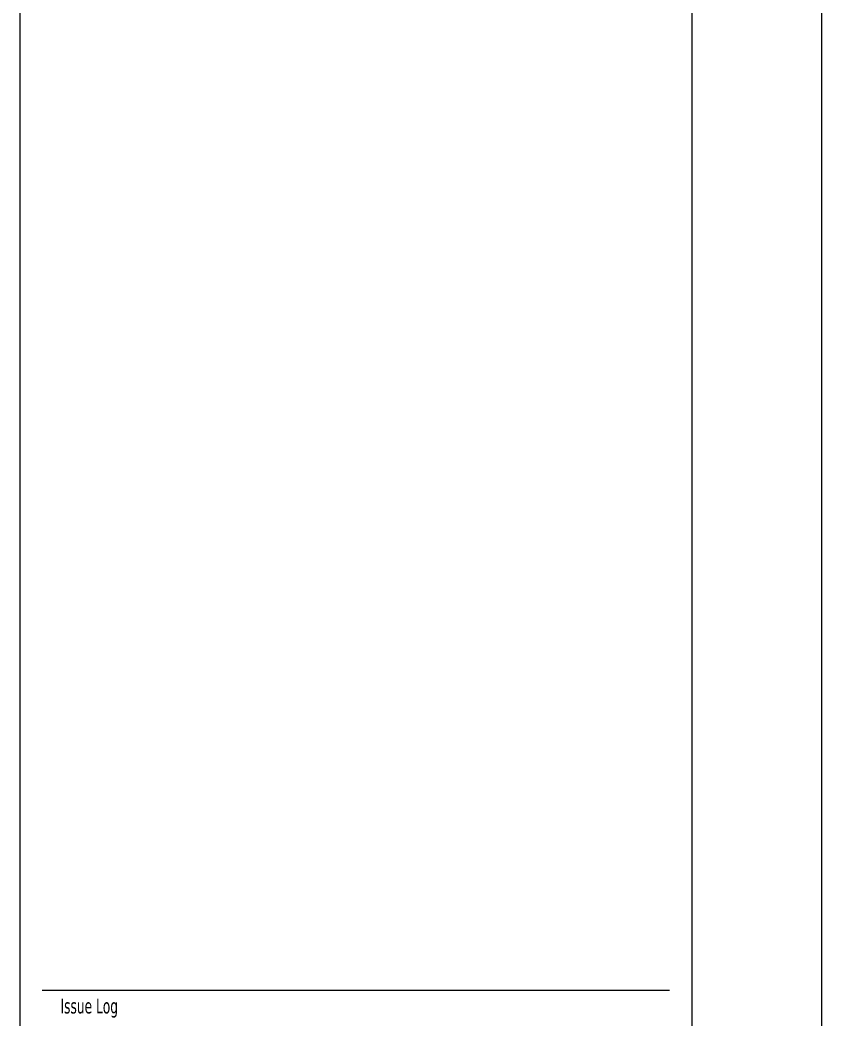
# Model space of a CAD drawing. Extents: x 0 to 36, y 0 to 24.
# Drawn here: x 31.75 to 36, y 12.63 to 17.93 of the extents above; entities that cross this region are included whole.
import ezdxf

# ---------------------------------------------------------------- set-up
doc = ezdxf.new("R2010")
doc.units = 0
doc.header["$LTSCALE"] = 4.5
doc.header["$MEASUREMENT"] = 0
doc.layers.add('A-SHBD', color=4, linetype='Continuous')
doc.styles.add('TBLOCK', font='verdana_0.ttf', dxfattribs={"height": 2})

msp = doc.modelspace()

# ---------------------------------------------------------------- linework, layer by layer
at = {"layer": 'A-SHBD', "color": 1}
for p, q in [((36, 0), (36, 24)), ((31.8652, 12.7836), (35.1921, 12.7836))]:
    msp.add_line(p, q, dxfattribs=at)
at = {"layer": 'A-SHBD', "color": 4}
for p, q in [((31.7472, 23.25), (31.7472, 0.75)), ((35.3102, 23.25), (35.3102, 0.75))]:
    msp.add_line(p, q, dxfattribs=at)

# ---------------------------------------------------------------- texts
at = {"layer": 'A-SHBD', "color": 1, "style": 'TBLOCK', "width": 0.6}
msp.add_text('Issue Log', height=0.07874, dxfattribs=at).set_placement((31.962, 12.6605))

doc.saveas('drawing.dxf')
